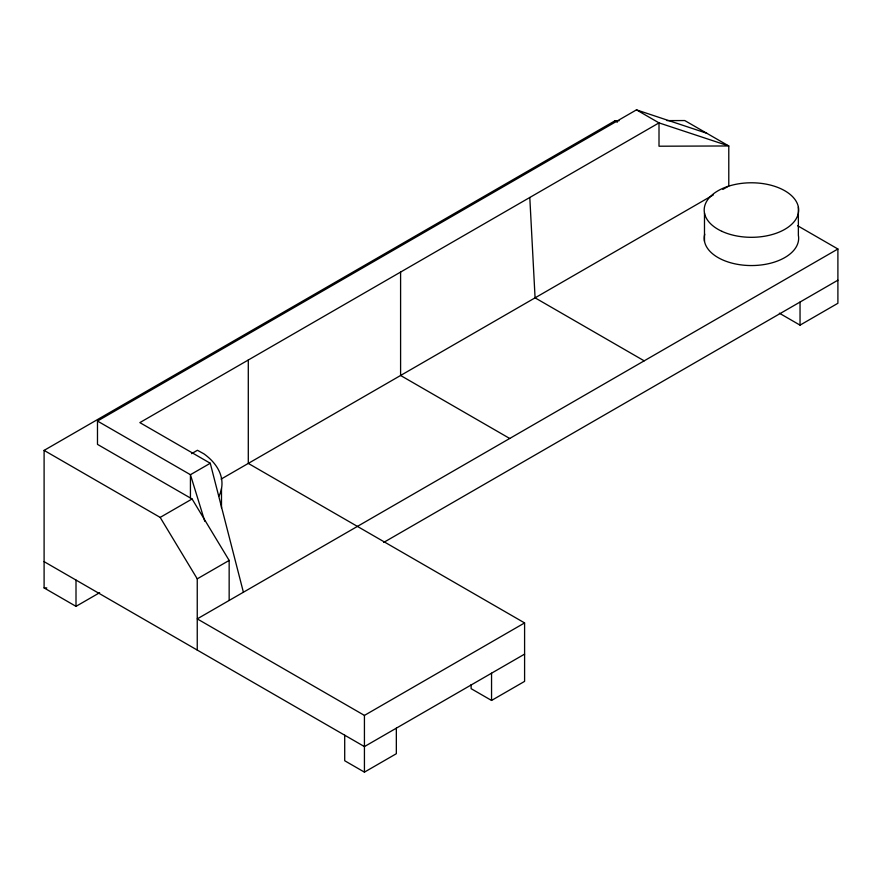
<?xml version="1.0" encoding="UTF-8"?>
<svg xmlns="http://www.w3.org/2000/svg" width="882" height="882" viewBox="0 0 882 882"><rect width="100%" height="100%" fill="white"/><g stroke="black" fill="none" stroke-linecap="round" stroke-linejoin="round"><path stroke-width="1.32" d="M99.644 592.704L76.006 606.353L44.1 587.93L44.1 450.393L614.974 120.801L619.076 120.779M229.155 600.455L229.155 560.423L192.078 498.98L97.483 444.374L97.483 421.045L636.462 109.864L706.769 133.259M191.57 453.668L197.447 450.272L203.896 453.833A82.114 47.407 0 0 1 219.089 495.982M243.399 592.23L210.269 463.259L190.435 474.703L97.483 421.045M221.095 479.113L713.34 194.922M722.843 189.432L728.786 186.003L728.786 145.96L684.752 120.547L666.968 120.614M44.1 450.393L160.171 517.403L192.078 498.98M197.248 650.067L197.248 578.846L229.155 560.423M779.368 313.198L800.04 325.138L837.9 303.276L837.9 249L197.248 618.877L364.431 715.401L524.592 622.924L524.592 681.378L491.55 700.451L471.131 688.666L471.131 684.575M383.659 542.441L837.9 280.189M524.592 654.124L364.431 746.591L44.1 561.647M344.708 735.202L344.708 760.747L364.431 772.136L396.338 753.713L396.338 728.168M44.1 587.93L46.812 587.93M636.462 109.864L659.008 122.885L728.786 145.96L659.008 146.214L659.008 122.885L139.863 422.61L210.269 463.259M797.571 225.715L837.9 249M614.974 120.801L617.367 122.179M644.191 360.837L535.076 297.84L529.795 197.48M509.708 438.475L400.593 375.478L400.593 272.075M524.592 622.924L248.294 463.403L248.294 360.01M160.171 517.403L197.248 578.846M204.789 521.317L190.435 474.703L190.435 498.032M800.04 302.052L800.04 325.138M798.364 207.038L798.364 235.285A47.231 27.265 0 0 1 750.461 265.548A47.231 27.265 0 0 1 704.74 234.182M704.486 213.047L704.486 241.293M491.55 673.198L491.55 700.451M364.431 715.401L364.431 772.136M221.492 488.672L221.492 507.856M76.006 580.069L76.006 606.353M721.917 231.338A47.231 27.265 0 0 0 798.111 214.161A47.231 27.265 0 0 0 734.254 184.647A47.231 27.265 0 0 0 721.917 231.338"/></g></svg>
